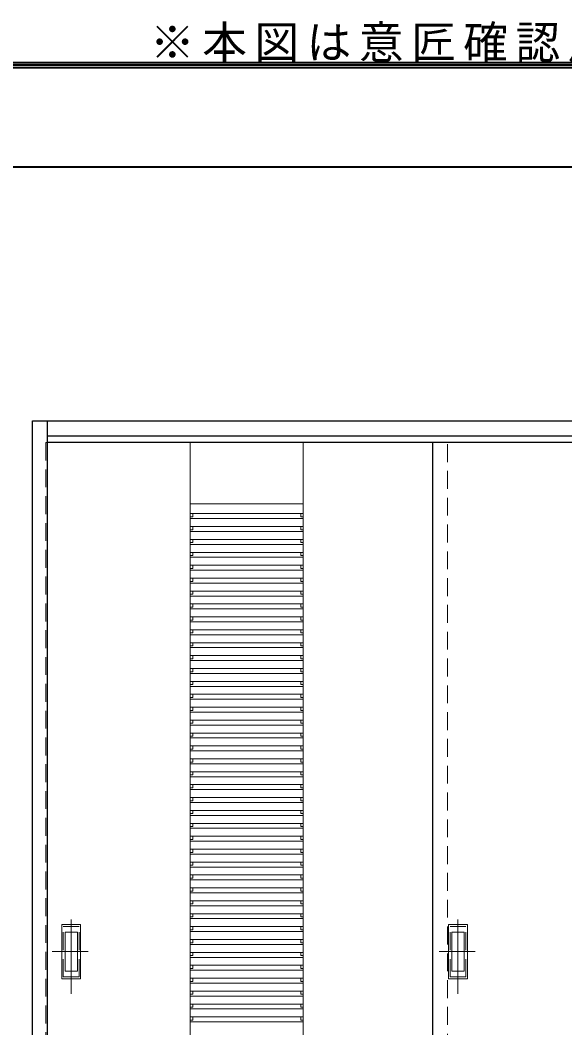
# Model space of a CAD drawing. Units: millimetres, scale not verified. Extents: x -6000 to 5700, y -4307 to 4260.
# Drawn here: x 1253 to 2352, y 2230 to 4260 of the extents above; entities that cross this region are included whole.
import ezdxf

# ---------------------------------------------------------------- set-up
doc = ezdxf.new("R2010")
doc.units = ezdxf.units.MM
doc.header["$LTSCALE"] = 30
doc.linetypes.add('CHAIN1', pattern=[8, 5, -1, 1, -1])
doc.linetypes.add('DASHED1', pattern=[1.8, 1.2, -0.6])
for name, color, linetype, lineweight in [('0-2_扉', 3, 'Continuous', 25), ('0-3_仕上げ', 4, 'Continuous', 9), ('0-4_枠', 3, 'Continuous', 25), ('0-6_引手', 7, 'Continuous', 18), ('F-1_枠', 6, 'Continuous', 40)]:
    doc.layers.add(name, color=color, linetype=linetype, lineweight=lineweight)
doc.layers.add('0-A_文字', color=7, linetype='Continuous')
doc.styles.add('ＭＳ ゴシック', font='')
doc.styles.get('ＭＳ ゴシック').set_extended_font_data('MS Gothic')

msp = doc.modelspace()

# ---------------------------------------------------------------- linework, layer by layer
at = {"layer": '0-2_扉', "color": 4, "linetype": 'DASHED1', "lineweight": 9}
msp.add_line((1305, 3409), (1305, 3405), dxfattribs=at)
msp.add_line((1305, 3409), (1305, 3405), dxfattribs=at)
at = {"layer": '0-2_扉'}
for p, q in [((2115, 3409), (1308, 3409)), ((2085, 1426), (2085, 3409)), ((2895, 3409), (2085, 3409))]:
    msp.add_line(p, q, dxfattribs=at)
at = {"layer": '0-3_仕上げ', "color": 7, "lineweight": 18}
for p, q in [((1596, 1426), (1596, 3409)), ((1824, 1426), (1824, 3409)), ((1596, 3286), (1824, 3286))]:
    msp.add_line(p, q, dxfattribs=at)
at = {"layer": '0-3_仕上げ'}
for p, q in [((1596, 3266), (1824, 3266)), ((1596, 3259.58), (1601, 3259.58)), ((1596, 3256), (1824, 3256)), ((1601, 3266), (1601, 3259.58)), ((1819, 3266), (1819, 3259.58)), ((1819, 3259.58), (1824, 3259.58)), ((1596, 3240), (1824, 3240)), ((1596, 3233.58), (1601, 3233.58)), ((1596, 3230), (1824, 3230)), ((1601, 3240), (1601, 3233.58)), ((1819, 3240), (1819, 3233.58)), ((1819, 3233.58), (1824, 3233.58)), ((1596, 3214), (1824, 3214)), ((1601, 3214), (1601, 3207.58)), ((1819, 3214), (1819, 3207.58)), ((1596, 3207.58), (1601, 3207.58)), ((1596, 3204), (1824, 3204)), ((1596, 3188), (1824, 3188)), ((1601, 3188), (1601, 3181.58)), ((1819, 3207.58), (1824, 3207.58)), ((1819, 3188), (1819, 3181.58)), ((1596, 3181.58), (1601, 3181.58)), ((1596, 3178), (1824, 3178)), ((1819, 3181.58), (1824, 3181.58)), ((1596, 3162), (1824, 3162)), ((1596, 3155.58), (1601, 3155.58)), ((1596, 3152), (1824, 3152)), ((1601, 3162), (1601, 3155.58)), ((1819, 3162), (1819, 3155.58)), ((1819, 3155.58), (1824, 3155.58)), ((1596, 3136), (1824, 3136)), ((1596, 3129.58), (1601, 3129.58)), ((1601, 3136), (1601, 3129.58)), ((1819, 3136), (1819, 3129.58)), ((1819, 3129.58), (1824, 3129.58)), ((1596, 3126), (1824, 3126)), ((1596, 3110), (1824, 3110)), ((1601, 3110), (1601, 3103.58)), ((1819, 3110), (1819, 3103.58)), ((1596, 3103.58), (1601, 3103.58)), ((1596, 3100), (1824, 3100)), ((1819, 3103.58), (1824, 3103.58)), ((1596, 3084), (1824, 3084)), ((1596, 3077.58), (1601, 3077.58)), ((1596, 3074), (1824, 3074)), ((1601, 3084), (1601, 3077.58)), ((1819, 3084), (1819, 3077.58)), ((1819, 3077.58), (1824, 3077.58)), ((1596, 3058), (1824, 3058)), ((1596, 3051.58), (1601, 3051.58)), ((1596, 3048), (1824, 3048)), ((1601, 3058), (1601, 3051.58)), ((1819, 3058), (1819, 3051.58)), ((1819, 3051.58), (1824, 3051.58)), ((1596, 3032), (1824, 3032)), ((1596, 3025.58), (1601, 3025.58)), ((1601, 3032), (1601, 3025.58)), ((1819, 3032), (1819, 3025.58)), ((1819, 3025.58), (1824, 3025.58)), ((1596, 3022), (1824, 3022)), ((1596, 3006), (1824, 3006)), ((1601, 3006), (1601, 2999.58)), ((1819, 3006), (1819, 2999.58)), ((1596, 2999.58), (1601, 2999.58)), ((1596, 2996), (1824, 2996)), ((1819, 2999.58), (1824, 2999.58)), ((1596, 2980), (1824, 2980)), ((1596, 2973.58), (1601, 2973.58)), ((1596, 2970), (1824, 2970)), ((1601, 2980), (1601, 2973.58)), ((1819, 2980), (1819, 2973.58)), ((1819, 2973.58), (1824, 2973.58)), ((1596, 2954), (1824, 2954)), ((1596, 2947.58), (1601, 2947.58)), ((1596, 2944), (1824, 2944)), ((1601, 2954), (1601, 2947.58)), ((1819, 2954), (1819, 2947.58)), ((1819, 2947.58), (1824, 2947.58)), ((1596, 2928), (1824, 2928)), ((1601, 2928), (1601, 2921.58)), ((1819, 2928), (1819, 2921.58)), ((1596, 2921.58), (1601, 2921.58)), ((1596, 2918), (1824, 2918)), ((1819, 2921.58), (1824, 2921.58)), ((1596, 2902), (1824, 2902)), ((1596, 2895.58), (1601, 2895.58)), ((1596, 2892), (1824, 2892)), ((1601, 2902), (1601, 2895.58)), ((1819, 2902), (1819, 2895.58)), ((1819, 2895.58), (1824, 2895.58)), ((1596, 2876), (1824, 2876)), ((1596, 2869.58), (1601, 2869.58)), ((1596, 2866), (1824, 2866)), ((1601, 2876), (1601, 2869.58)), ((1819, 2876), (1819, 2869.58)), ((1819, 2869.58), (1824, 2869.58)), ((1596, 2850), (1824, 2850)), ((1596, 2843.58), (1601, 2843.58)), ((1601, 2850), (1601, 2843.58)), ((1819, 2850), (1819, 2843.58)), ((1819, 2843.58), (1824, 2843.58)), ((1596, 2840), (1824, 2840)), ((1596, 2824), (1824, 2824)), ((1601, 2824), (1601, 2817.58)), ((1819, 2824), (1819, 2817.58)), ((1596, 2817.58), (1601, 2817.58)), ((1596, 2814), (1824, 2814)), ((1819, 2817.58), (1824, 2817.58)), ((1596, 2798), (1824, 2798)), ((1596, 2791.58), (1601, 2791.58)), ((1596, 2788), (1824, 2788)), ((1601, 2798), (1601, 2791.58)), ((1819, 2798), (1819, 2791.58)), ((1819, 2791.58), (1824, 2791.58)), ((1596, 2772), (1824, 2772)), ((1596, 2765.58), (1601, 2765.58)), ((1596, 2762), (1824, 2762)), ((1601, 2772), (1601, 2765.58)), ((1819, 2772), (1819, 2765.58)), ((1819, 2765.58), (1824, 2765.58)), ((1596, 2746), (1824, 2746)), ((1601, 2746), (1601, 2739.58)), ((1819, 2746), (1819, 2739.58)), ((1596, 2739.58), (1601, 2739.58)), ((1596, 2736), (1824, 2736)), ((1819, 2739.58), (1824, 2739.58)), ((1596, 2720), (1824, 2720)), ((1596, 2713.58), (1601, 2713.58)), ((1596, 2710), (1824, 2710)), ((1601, 2720), (1601, 2713.58)), ((1819, 2720), (1819, 2713.58)), ((1819, 2713.58), (1824, 2713.58)), ((1596, 2694), (1824, 2694)), ((1596, 2687.58), (1601, 2687.58)), ((1596, 2684), (1824, 2684)), ((1601, 2694), (1601, 2687.58)), ((1819, 2694), (1819, 2687.58)), ((1819, 2687.58), (1824, 2687.58)), ((1596, 2668), (1824, 2668)), ((1596, 2661.58), (1601, 2661.58)), ((1601, 2668), (1601, 2661.58)), ((1819, 2668), (1819, 2661.58)), ((1819, 2661.58), (1824, 2661.58)), ((1596, 2658), (1824, 2658)), ((1596, 2642), (1824, 2642)), ((1601, 2642), (1601, 2635.58)), ((1819, 2642), (1819, 2635.58)), ((1596, 2635.58), (1601, 2635.58)), ((1596, 2632), (1824, 2632)), ((1819, 2635.58), (1824, 2635.58)), ((1596, 2616), (1824, 2616)), ((1596, 2609.58), (1601, 2609.58)), ((1596, 2606), (1824, 2606)), ((1601, 2616), (1601, 2609.58)), ((1819, 2616), (1819, 2609.58)), ((1819, 2609.58), (1824, 2609.58)), ((1596, 2590), (1824, 2590)), ((1596, 2583.58), (1601, 2583.58)), ((1596, 2580), (1824, 2580)), ((1601, 2590), (1601, 2583.58)), ((1819, 2590), (1819, 2583.58)), ((1819, 2583.58), (1824, 2583.58)), ((1596, 2564), (1824, 2564)), ((1601, 2564), (1601, 2557.58)), ((1819, 2564), (1819, 2557.58)), ((1596, 2557.58), (1601, 2557.58)), ((1596, 2554), (1824, 2554)), ((1596, 2538), (1824, 2538)), ((1601, 2538), (1601, 2531.58)), ((1819, 2557.58), (1824, 2557.58)), ((1819, 2538), (1819, 2531.58)), ((1596, 2531.58), (1601, 2531.58)), ((1596, 2528), (1824, 2528)), ((1819, 2531.58), (1824, 2531.58)), ((1596, 2512), (1824, 2512)), ((1596, 2505.58), (1601, 2505.58)), ((1596, 2502), (1824, 2502)), ((1601, 2512), (1601, 2505.58)), ((1819, 2512), (1819, 2505.58)), ((1819, 2505.58), (1824, 2505.58)), ((1596, 2486), (1824, 2486)), ((1596, 2479.58), (1601, 2479.58)), ((1601, 2486), (1601, 2479.58)), ((1819, 2486), (1819, 2479.58)), ((1819, 2479.58), (1824, 2479.58)), ((1596, 2476), (1824, 2476)), ((1596, 2460), (1824, 2460)), ((1601, 2460), (1601, 2453.58)), ((1819, 2460), (1819, 2453.58)), ((1596, 2453.58), (1601, 2453.58)), ((1596, 2450), (1824, 2450)), ((1819, 2453.58), (1824, 2453.58)), ((1596, 2434), (1824, 2434)), ((1596, 2427.58), (1601, 2427.58)), ((1596, 2424), (1824, 2424)), ((1601, 2434), (1601, 2427.58)), ((1819, 2434), (1819, 2427.58)), ((1819, 2427.58), (1824, 2427.58)), ((1596, 2408), (1824, 2408)), ((1596, 2401.58), (1601, 2401.58)), ((1596, 2398), (1824, 2398)), ((1601, 2408), (1601, 2401.58)), ((1819, 2408), (1819, 2401.58)), ((1819, 2401.58), (1824, 2401.58)), ((1596, 2382), (1824, 2382)), ((1596, 2375.58), (1601, 2375.58)), ((1601, 2382), (1601, 2375.58)), ((1819, 2382), (1819, 2375.58)), ((1819, 2375.58), (1824, 2375.58)), ((1596, 2372), (1824, 2372)), ((1596, 2356), (1824, 2356)), ((1601, 2356), (1601, 2349.58)), ((1819, 2356), (1819, 2349.58)), ((1596, 2349.58), (1601, 2349.58)), ((1596, 2346), (1824, 2346)), ((1819, 2349.58), (1824, 2349.58)), ((1596, 2330), (1824, 2330)), ((1596, 2323.58), (1601, 2323.58)), ((1596, 2320), (1824, 2320)), ((1601, 2330), (1601, 2323.58)), ((1819, 2330), (1819, 2323.58)), ((1819, 2323.58), (1824, 2323.58)), ((1596, 2304), (1824, 2304)), ((1596, 2297.58), (1601, 2297.58)), ((1601, 2304), (1601, 2297.58)), ((1819, 2304), (1819, 2297.58)), ((1819, 2297.58), (1824, 2297.58)), ((1596, 2294), (1824, 2294)), ((1596, 2278), (1824, 2278)), ((1601, 2278), (1601, 2271.58)), ((1819, 2278), (1819, 2271.58)), ((1596, 2271.58), (1601, 2271.58)), ((1596, 2268), (1824, 2268)), ((1819, 2271.58), (1824, 2271.58)), ((1596, 2252), (1824, 2252)), ((1596, 2245.58), (1601, 2245.58)), ((1596, 2242), (1824, 2242)), ((1601, 2252), (1601, 2245.58)), ((1819, 2252), (1819, 2245.58)), ((1819, 2245.58), (1824, 2245.58))]:
    msp.add_line(p, q, dxfattribs=at)
at = {"layer": '0-4_枠'}
for p, q in [((1278, 3453), (4485, 3453)), ((1308, 1418), (1308, 3453)), ((1308, 3423), (4455, 3423))]:
    msp.add_line(p, q, dxfattribs=at)
at = {"layer": '0-4_枠', "color": 4, "linetype": 'DASHED1', "lineweight": 9}
for p, q in [((1305, 3409), (1305, 1426)), ((1308, 3409), (1305, 3409)), ((2115, 1426), (2115, 3409))]:
    msp.add_line(p, q, dxfattribs=at)
at = {"layer": '0-4_枠'}
msp.add_lwpolyline([(1308, 1418), (1278, 1418), (1278, 3453)], dxfattribs=at)
at = {"layer": '0-6_引手', "linetype": 'CHAIN1'}
for p, q in [((1356, 2298.27), (1356, 2469.12)), ((2136, 2298.27), (2136, 2469.12)), ((1317.93, 2383.5), (1390.43, 2383.5)), ((2097.93, 2383.5), (2170.43, 2383.5))]:
    msp.add_line(p, q, dxfattribs=at)
at = {"layer": '0-6_引手'}
for p, q in [((1337, 2438.5), (1375, 2438.5)), ((1337, 2328.5), (1337, 2438.5)), ((1375, 2328.5), (1375, 2438.5)), ((2117, 2438.5), (2155, 2438.5)), ((2117, 2328.5), (2117, 2438.5)), ((2155, 2328.5), (2155, 2438.5)), ((1343.5, 2422.5), (1368.5, 2422.5)), ((1343.5, 2344.5), (1343.5, 2422.5)), ((1368.5, 2344.5), (1368.5, 2422.5)), ((2123.5, 2422.5), (2148.5, 2422.5)), ((2123.5, 2344.5), (2123.5, 2422.5)), ((2148.5, 2344.5), (2148.5, 2422.5)), ((1343.5, 2344.5), (1368.5, 2344.5)), ((2123.5, 2344.5), (2148.5, 2344.5)), ((1337, 2328.5), (1375, 2328.5)), ((2117, 2328.5), (2155, 2328.5))]:
    msp.add_line(p, q, dxfattribs=at)
at = {"layer": '0-6_引手', "linetype": 'DASHED1'}
for p, q in [((1372, 2332.5), (1372, 2434.5)), ((2152, 2332.5), (2152, 2434.5)), ((1340, 2332.5), (1372, 2332.5)), ((2120, 2332.5), (2152, 2332.5))]:
    msp.add_line(p, q, dxfattribs=at)
for points in [[(1340, 2332.5), (1340, 2434.5), (1372, 2434.5)], [(2120, 2332.5), (2120, 2434.5), (2152, 2434.5)]]:
    msp.add_lwpolyline(points, dxfattribs=at)
at = {"layer": 'F-1_枠'}
for p, q in [((-6000, 4175), (5700, 4175)), ((-6000, 4170), (5700, 4170)), ((-6000, 4165), (5700, 4165)), ((-6000, 3965), (5700, 3965))]:
    msp.add_line(p, q, dxfattribs=at)

# ---------------------------------------------------------------- texts
at = {"layer": '0-A_文字', "insert": (1515, 4175), "char_height": 65.98, "attachment_point": 7, "style": 'ＭＳ ゴシック'}
msp.add_mtext('\\T1.17;※本図は意匠確認用です。\u3000表記の簡略化している部位がございますのでご注意下さい。', dxfattribs=at)

doc.saveas('drawing.dxf')
